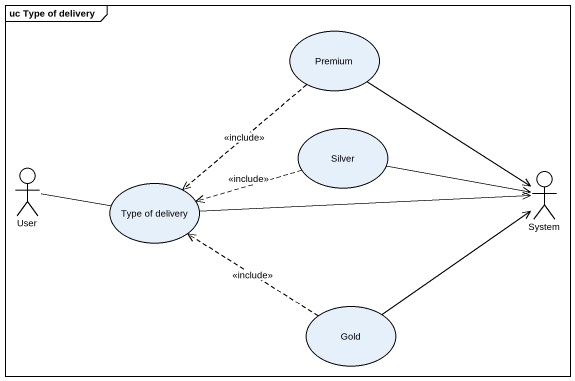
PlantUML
@startuml
mainframe uc Type of delivery
usecase Premium
usecase Silver
actor User
usecase "Type of delivery" as Type_of_delivery
actor System
usecase Gold
Premium ..> Type_of_delivery : <<include>>
Premium --> System
Silver .left.> Type_of_delivery : <<include>>
Silver -right-> System
User -right- Type_of_delivery
Type_of_delivery -right-> System
Gold .up.> Type_of_delivery : <<include>>
Gold -up-> System
@enduml
